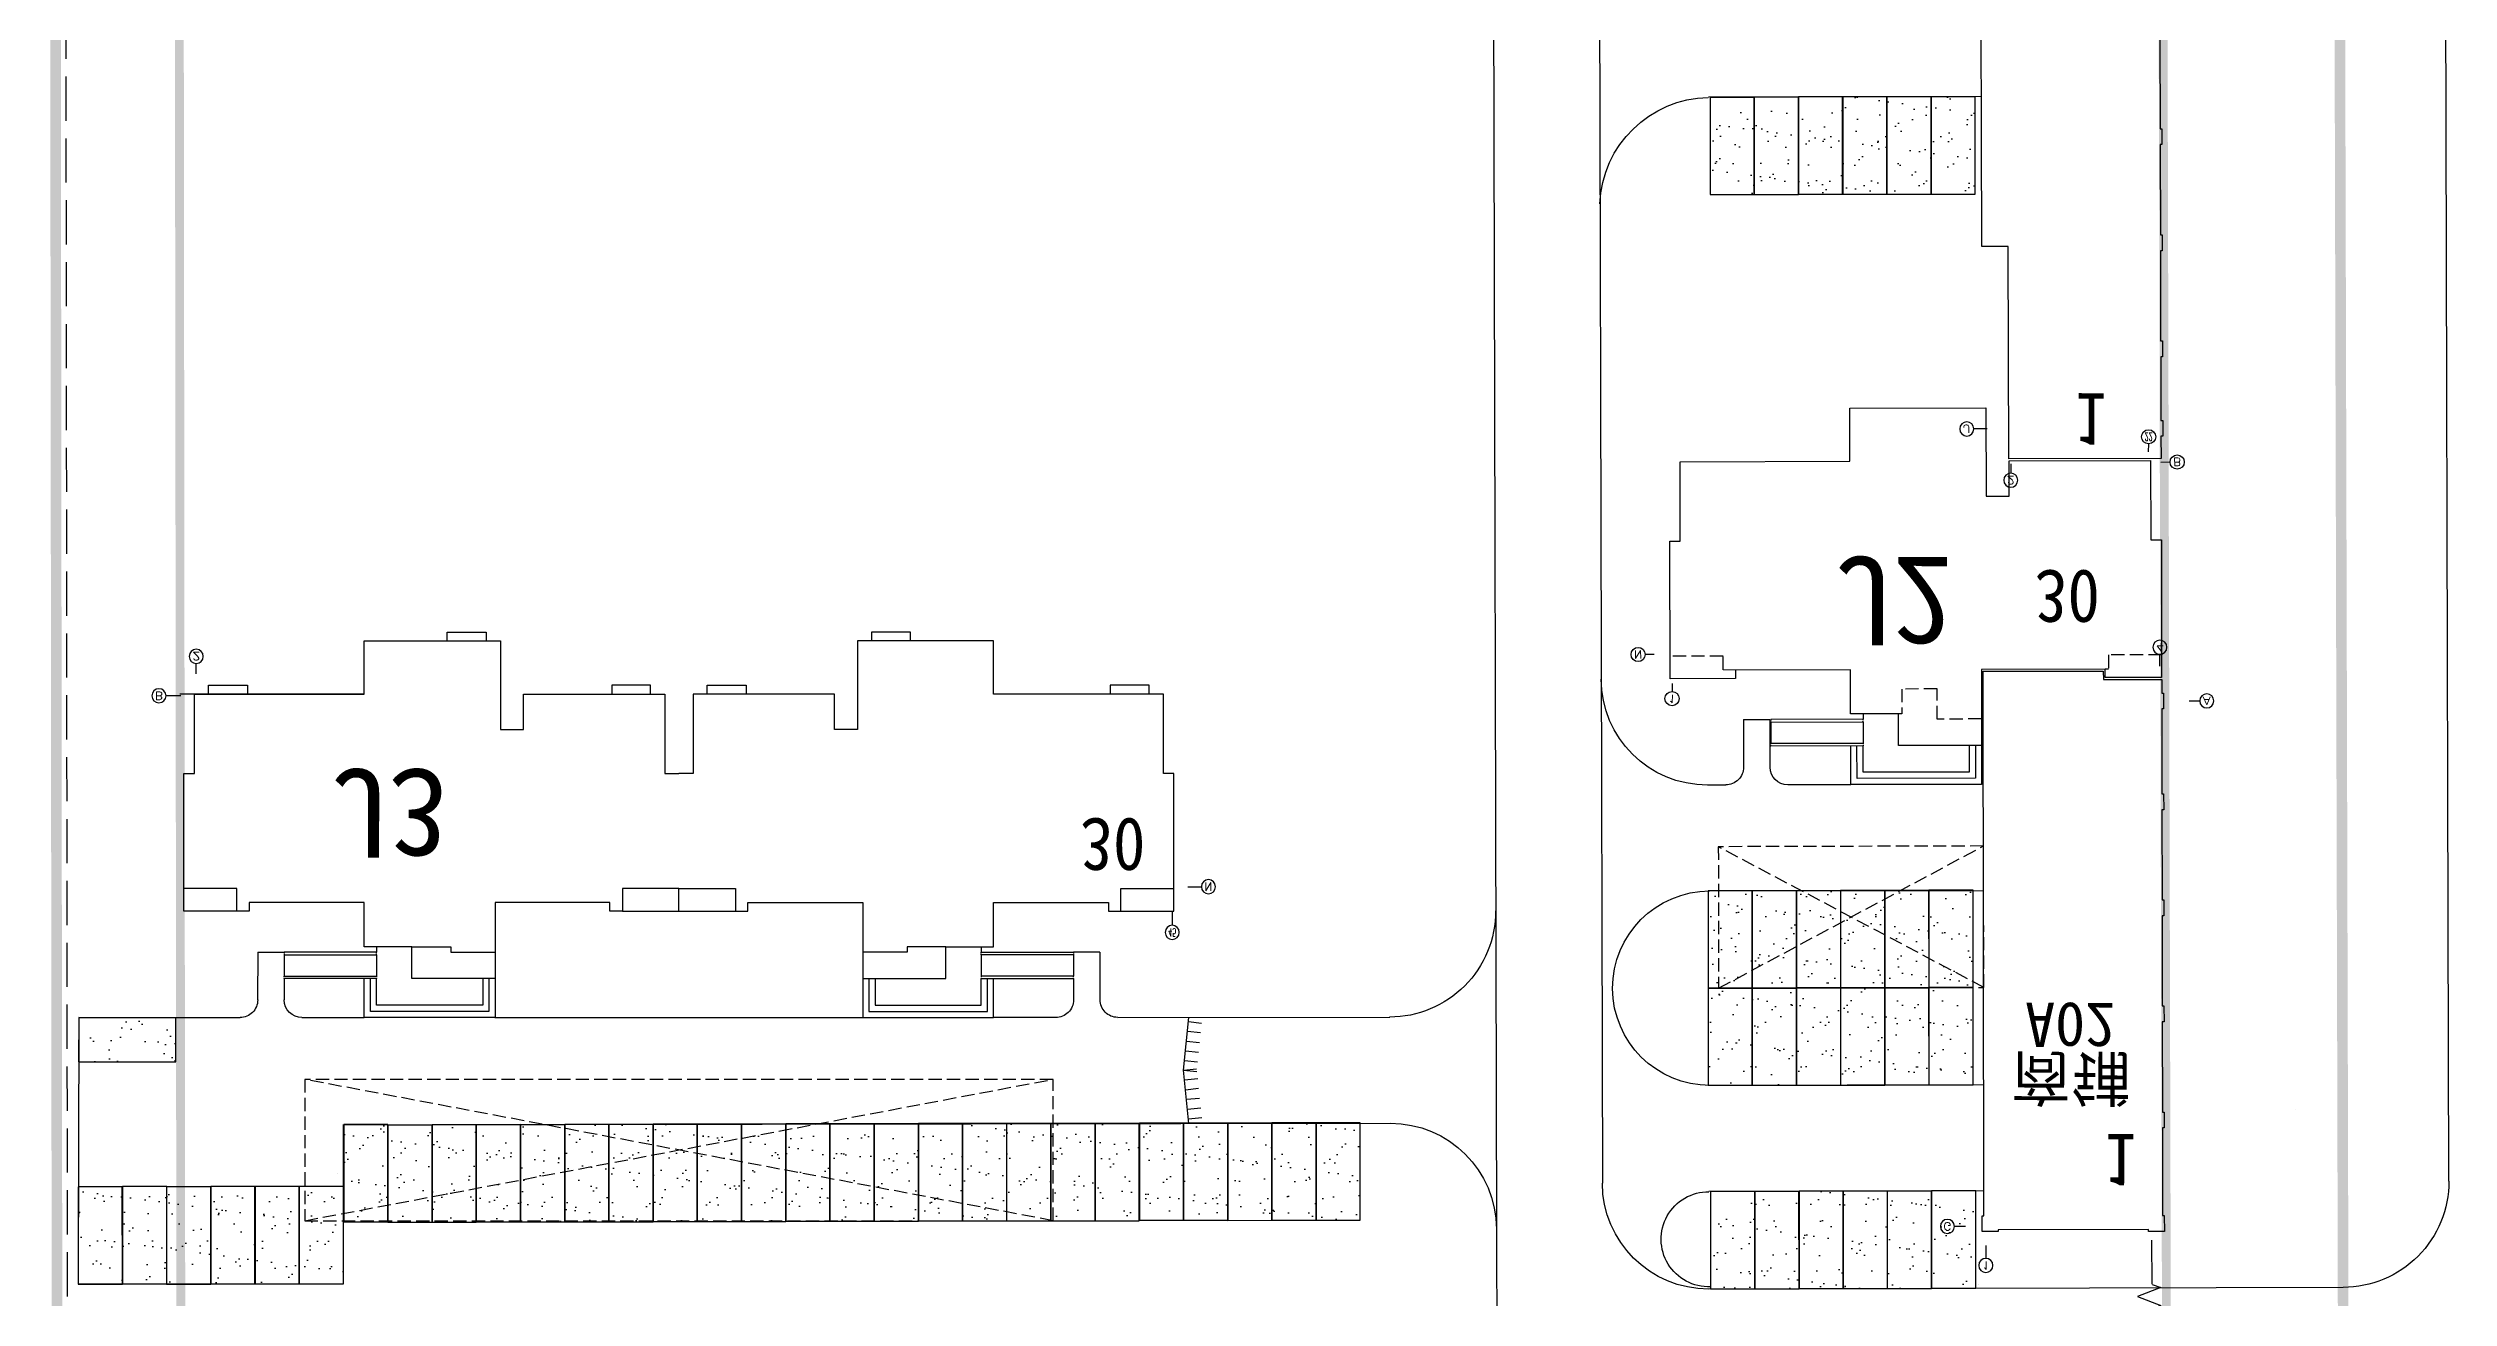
# Model space of a CAD drawing. Extents: x -1348811 to 123514, y -640545 to 749356.
# Drawn here: x -84651 to 51148, y 525026 to 595730 of the extents above; entities that cross this region are included whole.
import ezdxf
from ezdxf.enums import TextEntityAlignment as Align

# ---------------------------------------------------------------- set-up
doc = ezdxf.new("R2010")
doc.units = 0
doc.header["$LTSCALE"] = 10
doc.header["$MEASUREMENT"] = 0
for name, pattern in [('DASH', [0.35, 0.25, -0.1]), ('DASHDOT', [25.4, 12.7, -6.35, 0, -6.35]), ('DOTE', [2.42, 2, -0.2, 0.02, -0.2])]:
    doc.linetypes.add(name, pattern=pattern)
doc.layers.get('0').update_dxf_attribs({"linetype": 'CONTINUOUS'})
for name, color, linetype in [('AXIS', 3, 'CONTINUOUS'), ('AXIS_TEXT', 7, 'CONTINUOUS'), ('BG', 40, 'CONTINUOUS'), ('car', 62, 'CONTINUOUS'), ('DIM_SYMB', 3, 'CONTINUOUS'), ('PUB_HATCH', 9, 'CONTINUOUS'), ('road', 7, 'CONTINUOUS'), ('STAIR', 9, 'CONTINUOUS'), ('商铺', 7, 'CONTINUOUS'), ('围墙', 6, 'CONTINUOUS'), ('图框', 7, 'CONTINUOUS'), ('小路', 55, 'CONTINUOUS'), ('层数', 252, 'CONTINUOUS'), ('控制线', 5, 'CONTINUOUS'), ('楼号', 252, 'CONTINUOUS'), ('消防登高场地', 3, 'CONTINUOUS'), ('道路名', 7, 'CONTINUOUS'), ('铺地', 142, 'CONTINUOUS'), ('防火分区', 6, 'CONTINUOUS'), ('面积', 5, 'CONTINUOUS'), ('高层住宅轮廓线', 7, 'CONTINUOUS')]:
    doc.layers.add(name, color=color, linetype=linetype)
doc.layers.get('防火分区').off()
doc.styles.add('2', font='')
doc.styles.add('_TCH_AXIS', font='COMPLEX', dxfattribs={"bigfont": 'GBCBIG'})
doc.styles.add('COMPLEX', font='COMPLEX')
doc.styles.add('黑体', font='simhei.ttf')
doc.styles.get('2').set_extended_font_data('SimSun')

# ---------------------------------------------------------------- blocks, each defined once
blk = doc.blocks.new('car')
at = {"layer": 'car', "linetype": 'ByBlock'}
h = blk.add_hatch(dxfattribs=at)
h.set_pattern_fill('AR-SAND', color=256, style=0)
h.set_pattern_definition([(37.5, (-66976.0174, -57495.9294), (-0.062993358, 1.92682377), [0, -1.52, 0, -1.7, 0, -1.625]), (7.5, (-66976.0174, -57495.9294), (1.769776705, 2.822146065), [0, -0.82, 0, -1.37, 0, -0.525]), (327.5, (-66977.2474, -57495.9294), (3.114141862, 0.005659054), [0, -0.5, 0, -1.8, 0, -2.35]), (317.5, (-66977.2474, -57495.9294), (3.006126605, 0.877675565), [0, -0.25, 0, -1.18, 0, -1.35])])
h.paths.add_polyline_path([(0, 5.5), (-2.5, 5.5), (-2.5, 0), (0, 0)])
blk.add_lwpolyline([(-2.5, 5.5), (0, 5.5), (0, 0), (-2.5, 0)], close=True, dxfattribs=at)
blk = doc.blocks.new('_AXISO')
blk.add_circle((0, 0), 0.5)
at = {"layer": 'AXIS_TEXT', "style": 'COMPLEX', "width": 1.041667}
blk.add_attdef('A', text='', height=0.56, dxfattribs=at).set_placement((-0.25, -0.28), (0.25, -0.28), align=Align.FIT)
blk = doc.blocks.new('p2')
at = {"layer": 'AXIS'}
for p, q in [((27.9, 1.32), (27.9, 2.08)), ((28.78, -0.1), (29.55, -0.1)), ((-28.18, -10.9), (-29.01, -10.9)), ((-27.3, -12.14), (-27.3, -12.73))]:
    blk.add_line(p, q, dxfattribs=at)
at = {"layer": 'STAIR'}
for p, q in [((-22.32, 3.75), (-22.32, 4.95)), ((-17.1, 5.4), (-17.1, 5.4)), ((-17.1, 3.75), (-17.1, 4.95)), ((17.1, 5.4), (17.1, 5.4)), ((17.1, 3.75), (17.1, 4.95)), ((22.32, 3.75), (22.32, 4.95)), ((-17.1, 3.3), (-17.1, 3.6)), ((17.1, 3.3), (17.1, 3.6)), ((0, 1.28), (0, 0))]:
    blk.add_line(p, q, dxfattribs=at)
for points in [[(-10.4, 5.1), (-10.4, 5.1), (-10.4, 7.3), (-17.8, 7.3), (-17.8, 5.1)], [(-10.75, 5.1), (-10.75, 6.95), (-17.45, 6.95), (-17.45, 5.1)], [(10.4, 5.1), (10.4, 5.1), (10.4, 7.3), (17.8, 7.3), (17.8, 5.1)], [(10.75, 5.1), (10.75, 6.95), (17.45, 6.95), (17.45, 5.1)], [(-11.1, 5.1), (-11.1, 6.6), (-17.1, 6.6), (-17.1, 5.1)], [(11.1, 5.1), (11.1, 6.6), (17.1, 6.6), (17.1, 5.1)], [(-17.1, 5.05), (-17.1, 5.1), (-22.32, 5.1), (-22.32, 5.05)], [(-22.32, 5), (-22.32, 4.95), (-17.1, 4.95), (-17.1, 5)], [(17.1, 5.05), (17.1, 5.1), (22.32, 5.1), (22.32, 5.05)], [(22.32, 5), (22.32, 4.95), (17.1, 4.95), (17.1, 5)], [(-22.32, 3.7), (-22.32, 3.75), (-17.1, 3.75), (-17.1, 3.7)], [(-17.1, 3.65), (-17.1, 3.6), (-22.32, 3.6), (-22.32, 3.65)], [(22.32, 3.7), (22.32, 3.75), (17.1, 3.75), (17.1, 3.7)], [(17.1, 3.65), (17.1, 3.6), (22.32, 3.6), (22.32, 3.65)], [(-25, 1.28), (-28, 1.28), (-28, 0)], [(-3.2, 1.28), (3.2, 1.28)], [(25, 1.28), (28, 1.28), (28, 0)], [(-26.6, -11), (-26.6, -11.5), (-24.4, -11.5), (-24.4, -11)], [(-1.6, -11), (-1.6, -11.5), (-3.8, -11.5), (-3.8, -11)], [(1.6, -11), (1.6, -11.5), (3.8, -11.5), (3.8, -11)], [(26.6, -11), (26.6, -11.5), (24.4, -11.5), (24.4, -11)], [(-13.1, -14), (-13.1, -14.5), (-10.9, -14.5), (-10.9, -14)], [(13.1, -14), (13.1, -14.5), (10.9, -14.5), (10.9, -14)]]:
    blk.add_lwpolyline(points, dxfattribs=at)
at = {"layer": '高层住宅轮廓线'}
for points in [[(0, 0), (-3.2, 0), (-3.2, 1.28), (-3.9, 1.28), (-3.9, 0.8), (-10.4, 0.8), (-10.4, 5.1), (-15.1, 5.1), (-15.1, 3.3), (-17.8, 3.3), (-17.8, 0.8), (-24.3, 0.8), (-24.3, 1.28), (-25, 1.28), (-25, 0), (-28, 0), (-28, -6.5), (-27.4, -6.5), (-27.4, -11), (-17.8, -11), (-17.8, -14), (-10.1, -14), (-10.1, -9), (-8.8, -9), (-8.8, -11), (-0.8, -11), (-0.8, -6.5), (0, -6.5), (0, -6.5)], [(0, 0), (3.2, 0), (3.2, 1.28), (3.9, 1.28), (3.9, 0.8), (10.4, 0.8), (10.4, 5.1), (15.1, 5.1), (15.1, 3.3), (17.8, 3.3), (17.8, 0.8), (24.3, 0.8), (24.3, 1.28), (25, 1.28), (25, 0), (28, 0), (28, -6.5), (27.4, -6.5), (27.4, -11), (17.8, -11), (17.8, -14), (10.1, -14), (10.1, -9), (8.8, -9), (8.8, -11), (0.8, -11), (0.8, -6.5), (0, -6.5), (0, -6.5)], [(-15.1, 3.3), (-12.9, 3.3), (-12.9, 3.6), (-10.4, 3.6)], [(15.1, 3.3), (12.9, 3.3), (12.9, 3.6), (10.4, 3.6)]]:
    blk.add_lwpolyline(points, dxfattribs=at)
at = {"layer": 'AXIS'}
ref = blk.add_blockref('_AXISO', (27.9, 2.48), dxfattribs=dict(at, xscale=0.8000000000000007, yscale=0.8, zscale=0.8))
ref.add_attrib('A', '45', dxfattribs={"layer": 'AXIS_TEXT', "height": 0.453, "style": '_TCH_AXIS', "width": 0.6}).set_placement((27.67, 2.26), (28.13, 2.26), align=Align.FIT)
ref = blk.add_blockref('_AXISO', (29.95, -0.1), dxfattribs=dict(at, xscale=0.8000000000000007, yscale=0.8, zscale=0.8))
ref.add_attrib('A', 'N', dxfattribs={"layer": 'AXIS_TEXT', "height": 0.453, "style": '_TCH_AXIS', "width": 1.105263}).set_placement((29.72, -0.33), (30.17, -0.33), align=Align.FIT)
ref = blk.add_blockref('_AXISO', (-29.41, -10.9), dxfattribs=dict(at, xscale=0.8000000000000007, yscale=0.7999999999999998, zscale=0.8))
ref.add_attrib('A', 'B', dxfattribs={"layer": 'AXIS_TEXT', "height": 0.453, "style": '_TCH_AXIS', "width": 1.235294}).set_placement((-29.64, -11.13), (-29.19, -11.13), align=Align.FIT)
ref = blk.add_blockref('_AXISO', (-27.3, -13.13), dxfattribs=dict(at, xscale=0.8000000000000007, yscale=0.8000000000000007, zscale=0.8))
ref.add_attrib('A', '2', dxfattribs={"layer": 'AXIS_TEXT', "height": 0.453, "style": '_TCH_AXIS', "width": 1.5}).set_placement((-27.53, -13.36), (-27.07, -13.36), align=Align.FIT)
blk = doc.blocks.new('j11')
at = {"layer": 'AXIS'}
for p, q in [((-9.37, 18.67), (-9.25, 19.11)), ((-10.77, 17.34), (-11.26, 17.47)), ((13.25, -1), (13.14, -1.43)), ((14.07, -0.62), (14.57, -0.76))]:
    blk.add_line(p, q, dxfattribs=at)
at = {"layer": 'STAIR'}
for p, q in [((-3.41, 19.33), (-3.1, 20.48)), ((1.63, 17.95), (1.94, 19.11)), ((2.06, 19.55), (2.06, 19.55)), ((1.51, 17.52), (1.59, 17.81))]:
    blk.add_line(p, q, dxfattribs=at)
for points in [[(-3.08, 20.53), (-3.1, 20.48), (1.94, 19.11), (1.95, 19.16)], [(1.97, 19.21), (1.98, 19.26), (-3.06, 20.63), (-3.07, 20.58)], [(8.45, 17.5), (8.45, 17.5), (9.02, 19.62), (1.88, 21.56), (1.31, 19.44)], [(8.11, 17.59), (8.59, 19.37), (2.13, 21.13), (1.64, 19.35)], [(7.77, 17.68), (8.16, 19.13), (2.38, 20.7), (1.98, 19.26)], [(1.6, 17.86), (1.59, 17.81), (-3.45, 19.18), (-3.44, 19.23)], [(-3.42, 19.28), (-3.41, 19.33), (1.63, 17.95), (1.61, 17.91)]]:
    blk.add_lwpolyline(points, dxfattribs=at)
at = {"layer": '高层住宅轮廓线'}
blk.add_lwpolyline([(-9.54, 18.44), (-11.58, 10.93), (-11.01, 10.77), (-12.19, 6.43), (-2.93, 3.91), (-3.71, 1.01), (3.71, -1.01), (5.03, 3.81), (6.28, 3.47), (5.76, 1.54), (13.48, -0.56), (14.66, 3.78), (15.24, 3.62), (17.28, 11.13), (14.2, 11.97), (14.07, 11.52), (7.32, 13.35), (8.45, 17.5), (3.91, 18.73), (3.44, 16.99), (0.83, 17.7), (0.18, 15.29), (-6.1, 17), (-5.97, 17.46), (-5.97, 17.46), (-5.97, 17.46), (-9.54, 18.44)], dxfattribs=at)
at = {"layer": '高层住宅轮廓线', "linetype": 'DASH', "ltscale": 0.3}
for points in [[(-6.1, 17), (-6.78, 17.16), (-6.98, 16.41), (-9.88, 17.2)], [(8.05, 16.05), (5.64, 16.71), (5.19, 15.06), (3.26, 15.59), (3.63, 16.94), (3.44, 16.99)], [(16.95, 9.89), (14.05, 10.68), (14.26, 11.46), (14.07, 11.52)]]:
    blk.add_lwpolyline(points, dxfattribs=at)
at = {"layer": 'AXIS'}
ref = blk.add_blockref('_AXISO', (-9.15, 19.49), dxfattribs=dict(at, xscale=-0.8000000000032428, yscale=0.8000000000029104, zscale=0.8, rotation=344.7617209978861))
ref.add_attrib('A', '1', dxfattribs={"layer": 'AXIS_TEXT', "height": 0.453, "rotation": 344.7617, "style": '_TCH_AXIS', "width": 2.333333}).set_placement((-9.43, 19.33), (-8.99, 19.22), align=Align.FIT)
ref = blk.add_blockref('_AXISO', (-11.65, 17.58), dxfattribs=dict(at, xscale=-0.8000000000032428, yscale=0.8000000000029104, zscale=0.8, rotation=344.7617209978861))
ref.add_attrib('A', 'N', dxfattribs={"layer": 'AXIS_TEXT', "height": 0.453, "rotation": 344.7617, "style": '_TCH_AXIS', "width": 1.105263}).set_placement((-11.93, 17.42), (-11.49, 17.3), align=Align.FIT)
ref = blk.add_blockref('_AXISO', (13.03, -1.82), dxfattribs=dict(at, xscale=-0.8000000000032429, yscale=0.8000000000029104, zscale=0.8, rotation=344.761720997886))
ref.add_attrib('A', '22', dxfattribs={"layer": 'AXIS_TEXT', "height": 0.453, "rotation": 344.7617, "style": '_TCH_AXIS', "width": 0.617647}).set_placement((12.75, -1.98), (13.19, -2.1), align=Align.FIT)
ref = blk.add_blockref('_AXISO', (14.96, -0.86), dxfattribs=dict(at, xscale=-0.8000000000032429, yscale=0.8000000000029104, zscale=0.8, rotation=344.761720997886))
ref.add_attrib('A', 'B', dxfattribs={"layer": 'AXIS_TEXT', "height": 0.453, "rotation": 344.7617, "style": '_TCH_AXIS', "width": 1.235294}).set_placement((14.68, -1.02), (15.11, -1.14), align=Align.FIT)
blk = doc.blocks.new('sp5')
at = {"layer": 'AXIS'}
for p, q in [((0.1, 32.48), (0.1, 33.21)), ((-1.04, 31.4), (-1.65, 31.4)), ((11.65, 1.7), (12.25, 1.7)), ((10, -0.28), (10, -0.94))]:
    blk.add_line(p, q, dxfattribs=at)
at = {"layer": '高层住宅轮廓线'}
blk.add_lwpolyline([(10.1, 30.8), (10.2, 30.8), (10.2, 31.7), (9.3, 31.7), (9.3, 31.6), (0.8, 31.6), (0.8, 31.7), (-0.1, 31.7), (-0.1, 30.8), (0, 30.8), (0, 0), (6.8, 0), (6.8, 0.48), (10.1, 0.48), (10.1, 1.25), (10.2, 1.25), (10.2, 2.15), (10.1, 2.15), (10.1, 6.95), (10.2, 6.95), (10.2, 7.85), (10.1, 7.85), (10.1, 12.95), (10.2, 12.95), (10.2, 13.85), (10.1, 13.85), (10.1, 18.95), (10.2, 18.95), (10.2, 19.85), (10.1, 19.85), (10.1, 24.95), (10.2, 24.95), (10.2, 25.85), (10.1, 25.85), (10.1, 30.78)], close=True, dxfattribs=at)
at = {"layer": 'AXIS'}
ref = blk.add_blockref('_AXISO', (0.1, 33.61), dxfattribs=dict(at, xscale=0.8, yscale=0.8000000000000007, zscale=0.8))
ref.add_attrib('A', '1', dxfattribs={"layer": 'AXIS_TEXT', "height": 0.453, "style": '_TCH_AXIS', "width": 2.333333}).set_placement((-0.13, 33.38), (0.33, 33.38), align=Align.FIT)
ref = blk.add_blockref('_AXISO', (-2.07, 31.4), dxfattribs=dict(at, xscale=0.8, yscale=0.8000000000000007, zscale=0.8))
ref.add_attrib('A', 'G', dxfattribs={"layer": 'AXIS_TEXT', "height": 0.453, "style": '_TCH_AXIS', "width": 1.166667}).set_placement((-2.3, 31.17), (-1.85, 31.17), align=Align.FIT)
ref = blk.add_blockref('_AXISO', (12.65, 1.7), dxfattribs=dict(at, xscale=0.8000000000000007, yscale=0.7999999999999998, zscale=0.8))
ref.add_attrib('A', 'A', dxfattribs={"layer": 'AXIS_TEXT', "height": 0.453, "style": '_TCH_AXIS', "width": 1.166667}).set_placement((12.42, 1.47), (12.87, 1.47), align=Align.FIT)
ref = blk.add_blockref('_AXISO', (10, -1.34), dxfattribs=dict(at, xscale=0.8000000000000007, yscale=0.8, zscale=0.8))
ref.add_attrib('A', '4', dxfattribs={"layer": 'AXIS_TEXT', "height": 0.453, "style": '_TCH_AXIS', "width": 1.3125}).set_placement((9.77, -1.57), (10.23, -1.57), align=Align.FIT)
blk = doc.blocks.new('sp3')
at = {"layer": 'AXIS'}
for p, q in [((1.6, 50.18), (1.6, 50.71)), ((0.27, 48.2), (-0.48, 48.2)), ((11.95, 1.7), (12.75, 1.7)), ((10, -0.08), (10, -0.52))]:
    blk.add_line(p, q, dxfattribs=at)
at = {"layer": '高层住宅轮廓线'}
blk.add_lwpolyline([(10.1, 49.9), (1.5, 49.9), (1.5, 37.88), (0, 37.88), (0, 0), (6.8, 0), (6.8, 0.48), (10.1, 0.48), (10.1, 1.25), (10.2, 1.25), (10.2, 2.15), (10.1, 2.15), (10.1, 7.25), (10.2, 7.25), (10.2, 8.15), (10.1, 8.15), (10.1, 13.25), (10.2, 13.25), (10.2, 14.15), (10.1, 14.15), (10.1, 19.25), (10.2, 19.25), (10.2, 20.15), (10.1, 20.15), (10.1, 25.25), (10.2, 25.25), (10.2, 26.15), (10.1, 26.15), (10.1, 31.25), (10.2, 31.25), (10.2, 32.15), (10.1, 32.15), (10.1, 37.25), (10.2, 37.25), (10.2, 38.15), (10.1, 38.15), (10.1, 43.25), (10.2, 43.25), (10.2, 44.15), (10.1, 44.15), (10.1, 47.75), (10.2, 47.75), (10.2, 48.65), (10.1, 48.65), (10.1, 49.9)], dxfattribs=at)
at = {"layer": 'AXIS'}
ref = blk.add_blockref('_AXISO', (1.6, 51.11), dxfattribs=dict(at, xscale=0.8000000000029104, yscale=0.8000000000029104, zscale=0.8))
ref.add_attrib('A', '2', dxfattribs={"layer": 'AXIS_TEXT', "height": 0.453, "style": '_TCH_AXIS', "width": 1.5}).set_placement((1.37, 50.88), (1.83, 50.88), align=Align.FIT)
ref = blk.add_blockref('_AXISO', (-0.88, 48.2), dxfattribs=dict(at, xscale=0.8000000000029104, yscale=0.8000000000029104, zscale=0.8))
ref.add_attrib('A', 'J', dxfattribs={"layer": 'AXIS_TEXT', "height": 0.453, "style": '_TCH_AXIS', "width": 1.909091}).set_placement((-1.11, 47.97), (-0.65, 47.97), align=Align.FIT)
ref = blk.add_blockref('_AXISO', (13.15, 1.7), dxfattribs=dict(at, xscale=0.8000000000029104, yscale=0.8000000000029102, zscale=0.8))
ref.add_attrib('A', 'A', dxfattribs={"layer": 'AXIS_TEXT', "height": 0.453, "style": '_TCH_AXIS', "width": 1.166667}).set_placement((12.93, 1.47), (13.38, 1.47), align=Align.FIT)
ref = blk.add_blockref('_AXISO', (10, -0.92), dxfattribs=dict(at, xscale=0.8000000000029095, yscale=0.8000000000029104, zscale=0.8))
ref.add_attrib('A', '5', dxfattribs={"layer": 'AXIS_TEXT', "height": 0.453, "style": '_TCH_AXIS', "width": 1.5}).set_placement((9.77, -1.14), (10.23, -1.14), align=Align.FIT)
blk = doc.blocks.new('dfsfdsdfdsfds')
at = {"linetype": 'ByBlock'}
blk.add_line((-9.56, -102.02), (-19.62, -99.31), dxfattribs=at)
at = {"layer": 'BG'}
blk.add_lwpolyline([(41.8, -90.7), (40.72, -93.52), (40.23, -96.49)], dxfattribs=at)
at = {"layer": 'DIM_SYMB', "linetype": 'ByBlock'}
blk.add_lwpolyline([(98.62, -108.52, 0, 0, 0), (100.08, -108.19, 0.533, 0, 0), (102.03, -107.74, 0, 0, 0)], format="xyseb", dxfattribs=at)
at = {"layer": 'PUB_HATCH'}
for p, q in [((41.71, -90.94), (42.41, -91.21)), ((41.31, -91.98), (42.01, -92.24)), ((41.51, -91.46), (42.21, -91.73)), ((40.72, -93.52), (41.42, -93.79)), ((40.72, -93.52), (41.46, -93.65)), ((40.92, -93.01), (41.62, -93.28)), ((41.11, -92.49), (41.81, -92.76)), ((40.54, -94.62), (41.28, -94.74)), ((40.63, -94.07), (41.37, -94.19)), ((40.27, -96.25), (41.01, -96.37)), ((40.36, -95.71), (41.1, -95.83)), ((40.45, -95.16), (41.19, -95.28))]:
    blk.add_line(p, q, dxfattribs=at)
at = {"layer": 'road', "linetype": 'ByBlock'}
for p, q in [((60.15, -89.46), (70.97, -49.68)), ((40.47, -161.81), (60.15, -89.46)), ((46.25, -163.38), (65.26, -93.52))]:
    blk.add_line(p, q, dxfattribs=at)
at = {"layer": 'road', "ltscale": 0.05}
for p, q in [((107.24, -98.72), (72.63, -89.3)), ((111.46, -106.08), (84.31, -205.87))]:
    blk.add_line(p, q, dxfattribs=at)
at = {"layer": 'road', "linetype": 'ByBlock', "ltscale": 0.05}
blk.add_arc((71.05, -95.09), 6, 74.781, 164.7807, dxfattribs=at)
at = {"layer": 'road', "ltscale": 0.05}
blk.add_arc((105.67, -104.51), 6, 344.781, 74.781, dxfattribs=at)
at = {"layer": '商铺'}
blk.add_line((87.31, -93.51), (87.31, -93.51), dxfattribs=at)
blk.add_line((87.31, -93.51), (87.31, -93.51), dxfattribs=at)
at = {"layer": '围墙', "linetype": 'DASH'}
blk.add_line((96.77, -96.08), (95.98, -98.97), dxfattribs=at)
for points in [[(55.07, -6.91), (55.07, -6.91), (54.45, 2.84), (0.47, -0.57), (-62.53, -233.42)], [(97.3, -96.03), (96.15, -95.2), (97.56, -95.06), (96.41, -94.24), (97.82, -94.1)], [(96.78, -96.08), (97.3, -96.03)]]:
    blk.add_lwpolyline(points, dxfattribs=at)
at = {"layer": '小路'}
blk.add_arc((1.78, -77.18), 6, 162.9633, 162.9638, dxfattribs=at)
at = {"layer": '控制线', "color": 3, "linetype": 'DASHDOT', "ltscale": 0.01, "const_width": 0.5}
blk.add_lwpolyline([(4.62, -9.74), (116.69, -2.74), (121.39, -8.64), (54.23, -255.5), (42.99, -261.94), (-56.34, -235.07)], close=True, dxfattribs=at)
at = {"layer": '消防登高场地', "linetype": 'DASH', "ltscale": 0.3}
for p, q in [((-5.06, -72.38), (33.73, -91.11)), ((35.81, -83.39), (-7.14, -80.1)), ((68.74, -105.88), (81.11, -117.54)), ((83.21, -109.82), (66.64, -113.6))]:
    blk.add_line(p, q, dxfattribs=at)
for points in [[(-5.06, -72.38), (35.81, -83.39), (33.73, -91.11), (-7.14, -80.1)], [(68.74, -105.88), (83.21, -109.82), (81.11, -117.54), (66.64, -113.6)]]:
    blk.add_lwpolyline(points, close=True, dxfattribs=at)
at = {"layer": '铺地', "linetype": 'ByBlock'}
for p, q in [((-20.39, -80.15), (-16.5, -65.61)), ((-16.5, -65.61), (-2.02, -69.51)), ((-2.02, -69.51), (-4.35, -78.2)), ((-4.35, -78.19), (52.79, -93.67)), ((-20.39, -80.15), (-11.58, -82.53)), ((-11.58, -86.36), (-10.88, -83.75)), ((-9.74, -85.3), (-9.43, -84.14)), ((-8.2, -83.44), (-4.8, -84.35)), ((-11.58, -86.36), (-10.13, -86.75)), ((2.34, -86.28), (22.43, -91.69)), ((32.97, -94.53), (29.57, -93.61)), ((86.22, -98.71), (71.2, -94.63)), ((33.36, -96.91), (33.68, -95.75)), ((34.42, -98.75), (35.12, -96.15)), ((36.35, -95.44), (51.2, -99.46)), ((34.42, -98.75), (32.97, -98.36)), ((84.64, -104.5), (69.71, -100.44)), ((81.77, -115.1), (66.82, -111.05)), ((66.14, -117.08), (65.14, -116.81)), ((72.97, -118.94), (69.52, -118)), ((66.14, -120.91), (66.84, -118.31)), ((67.58, -121.31), (68.29, -118.71)), ((66.14, -120.91), (67.58, -121.31)), ((69.97, -158.44), (55.07, -154.39))]:
    blk.add_line(p, q, dxfattribs=at)
for centre, radius, start, end in [((-11.84, -83.49), 1, 344.926, 74.926), ((-8.46, -84.4), 1, 74.926, 164.926), ((54.36, -87.88), 6, 254.8326, 344.781), ((71.89, -92.02), 2.69, 72.6311, 255.2307), ((32.71, -95.49), 1, 344.926, 74.926), ((36.09, -96.41), 1, 74.862, 164.926), ((49.63, -105.25), 6, 344.781, 74.862), ((68.26, -105.75), 5.5, 74.781, 254.781), ((63.57, -122.6), 6, 74.781, 164.7807), ((65.88, -118.05), 1, 344.781, 74.781), ((69.26, -118.97), 1, 74.781, 164.781), ((56.82, -148.37), 6.26, 167.1879, 253.7843)]:
    blk.add_arc(centre, radius, start, end, dxfattribs=at)
at = {"layer": '面积', "color": 1, "linetype": 'DOTE', "const_width": 0.6}
blk.add_lwpolyline([(-65.71, -242.89), (44.38, -272.67), (62.79, -262.12), (132.37, -6.37), (121.32, 7.5, 0.004195), (101.46, 6.41), (0, 0), (-65.71, -242.89)], format="xyb", close=True, dxfattribs=at)
at = {"linetype": 'ByBlock'}
for name, p, rotation in [('car', (-15.52, -71.55), 344.9202069949762), ('car', (-13.1, -72.21), 344.9202069949762), ('car', (-10.69, -72.85), 344.9202069949762), ('car', (-8.28, -73.51), 344.9202069949762), ('car', (-5.86, -74.17), 344.9202069949762), ('car', (-3.45, -74.82), 344.9202069949762), ('car', (-1.93, -78.86), 344.9202069949762), ('car', (0.49, -79.48), 344.9202069949762), ('car', (2.9, -80.14), 344.9202069949762), ('car', (5.31, -80.8), 344.9202069949762), ('car', (7.73, -81.45), 344.9202069949762), ('car', (10.14, -82.11), 344.9202069949762), ('car', (12.55, -82.76), 344.9202069949762), ('car', (-20.39, -80.15), 255.0237198119039), ('car', (14.96, -83.42), 344.9202069949762), ('car', (17.37, -84.08), 344.9202069949762), ('car', (19.79, -84.73), 344.9202069949762), ('car', (22.2, -85.39), 344.9202069949762), ('car', (24.61, -86.04), 344.9202069949762), ('car', (27.03, -86.7), 344.9202069949762), ('car', (29.44, -87.36), 344.9202069949762), ('car', (31.85, -88.01), 344.9202069949762), ('car', (34.26, -88.66), 344.9202069949762), ('car', (36.68, -89.32), 344.9202069949762), ('car', (39.09, -89.97), 344.9202069949762), ('car', (41.5, -90.64), 344.9202069949762), ('car', (43.91, -91.29), 344.9202069949762), ('car', (46.33, -91.94), 344.9202069949762), ('car', (48.74, -92.6), 344.9202069949762), ('car', (51.15, -93.25), 344.9202069949762), ('car', (73.7, -95.3), 344.9202069949762), ('car', (76.12, -95.95), 344.9202069949762), ('car', (78.53, -96.62), 344.9202069949762), ('car', (80.94, -97.27), 344.9202069949762), ('car', (83.35, -97.92), 344.9202069949762), ('sp5', (78.52, -127.08), 344.8324399619765), ('car', (85.76, -98.59), 344.9202069949762), ('car', (70.57, -106.38), 344.9202069949762), ('car', (72.99, -107.03), 344.9202069949762), ('car', (75.4, -107.69), 344.9202069949762), ('car', (77.81, -108.34), 344.9202069949762), ('car', (80.22, -109), 344.9202069949762), ('car', (82.63, -109.66), 344.9202069949762), ('car', (69.14, -111.69), 344.9202069949762), ('car', (71.55, -112.34), 344.9202069949762), ('car', (73.97, -113), 344.9202069949762), ('car', (76.38, -113.65), 344.9202069949762), ('car', (78.79, -114.31), 344.9202069949762), ('car', (81.2, -114.97), 344.9202069949762), ('j11', (71.08, -140.5), 359.9936660158893), ('sp3', (62.24, -186.81), 344.7553870054017), ('car', (57.58, -155.06), 344.9202069949762), ('car', (59.99, -155.71), 344.9202069949762), ('car', (62.4, -156.38), 344.9202069949762), ('car', (64.82, -157.03), 344.9202069949762), ('car', (67.23, -157.68), 344.9202069949762), ('car', (69.64, -158.34), 344.9202069949762)]:
    blk.add_blockref(name, p, dxfattribs=dict(at, rotation=rotation))
at = {"layer": 'car', "linetype": 'ByBlock', "rotation": 344.9259704950869}
blk.add_blockref('p2', (10.49, -96.03), dxfattribs=at)
at = {"layer": '层数', "style": '2', "width": 0.9}
for s, p in [('1', (91.93, -103.59)), ('30', (31.39, -105.77)), ('30', (79.87, -133.36)), ('1', (79.41, -143.61))]:
    blk.add_text(s, height=3, rotation=345, dxfattribs=at).set_placement(p)
at = {"layer": '楼号', "style": '黑体'}
for s, p in [('J3', (-10.39, -97.39)), ('J2', (68.62, -131.11))]:
    blk.add_text(s, height=5, rotation=345, dxfattribs=at).set_placement(p)
at = {"layer": '道路名', "color": 252, "style": '2'}
for s, p in [('商铺', (85.7, -106.48)), ('A02', (85.69, -109.6))]:
    blk.add_text(s, height=2.5, rotation=345.2214, dxfattribs=at).set_placement(p)
blk = doc.blocks.new('zzzz')
at = {"layer": '图框', "linetype": 'ByBlock', "xscale": -999.999999999989, "yscale": 999.9999999999905, "zscale": 1000, "rotation": 164.9259705036275}
blk.add_blockref('dfsfdsdfdsfds', (-33429, 91543), dxfattribs=at)

msp = doc.modelspace()

# ---------------------------------------------------------------- block references
at = {"layer": '防火分区'}
msp.add_blockref('zzzz', (-50640.8, 366647.8), dxfattribs=at)

doc.saveas('drawing.dxf')
